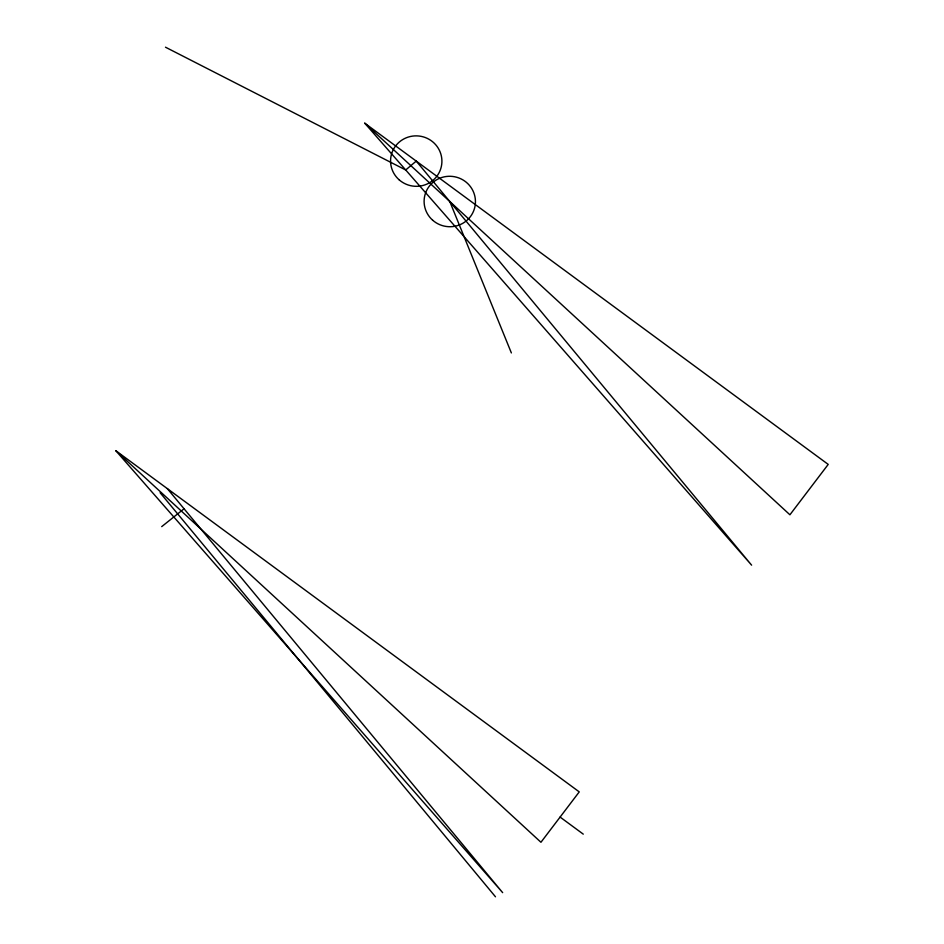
<?xml version="1.0" encoding="UTF-8"?>
<svg xmlns="http://www.w3.org/2000/svg" width="944" height="944" viewBox="0 0 944 944"><rect width="100%" height="100%" fill="white"/><g stroke="black" fill="none" stroke-linecap="round" stroke-linejoin="round"><path stroke-width="1.42" d="M161.707 526.634L184.056 508.781M165.483 47.2L405.708 169.979L416.245 161.094L751.613 565.161L364.75 123.18L828.218 464.401L789.916 514.787L364.75 123.18M115.782 450.666L579.25 791.886L540.947 842.272L115.782 450.666L502.656 892.646L167.289 488.579M560.099 817.079L583.274 834.142M160.114 492.733L495.482 896.8M449.781 201.497L511.365 352.926M399.029 179.714A25.677 25.205 8.8 0 0 441.344 166.51A25.677 25.205 8.8 0 0 408.351 137.045A25.677 25.205 8.8 0 0 399.029 179.714M432.564 220.117A25.677 25.205 8.8 0 0 474.879 206.925A25.677 25.205 8.8 0 0 441.886 177.46A25.677 25.205 8.8 0 0 432.564 220.117"/></g></svg>
